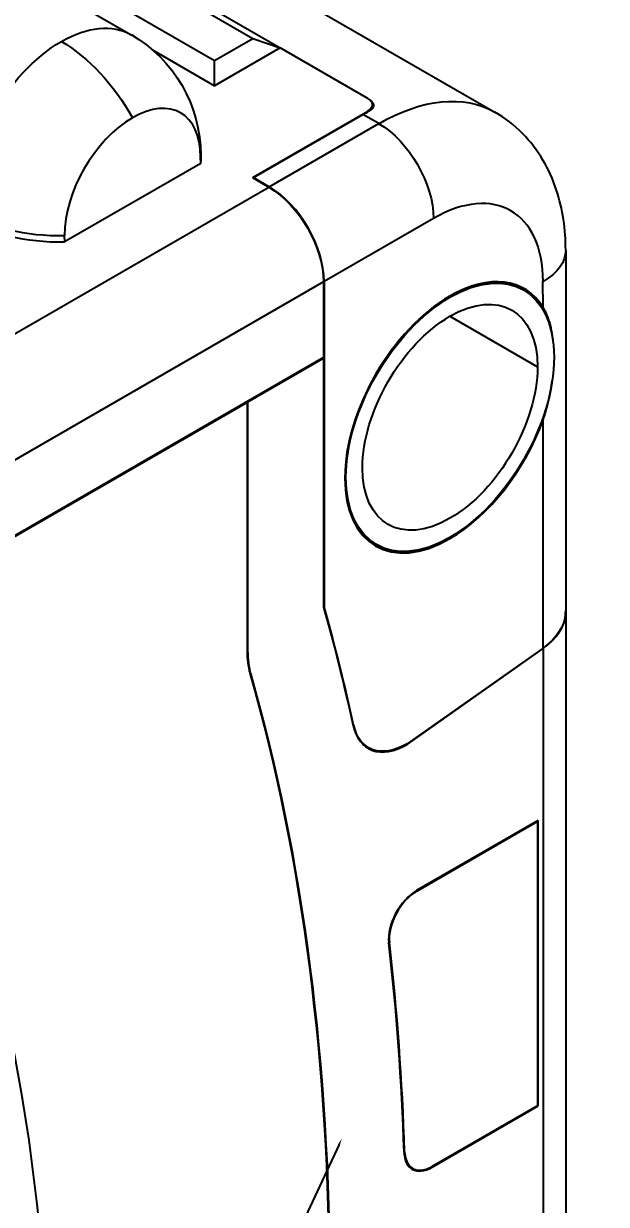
# Model space of a CAD drawing. Header units: millimetres. Extents: x -383313 to -161684, y -117025 to 99224.
# Drawn here: x -345023.65 to -345008.59, y -7235.3 to -7204.77 of the extents above; entities that cross this region are included whole.
import ezdxf
from ezdxf import colors
from ezdxf.entities.mleader import LeaderData, LeaderLine
from ezdxf.math import Vec2, Vec3

# ---------------------------------------------------------------- set-up
doc = ezdxf.new("R2010")
doc.units = ezdxf.units.MM
doc.header["$MEASUREMENT"] = 0
doc.layers.get('Defpoints').update_dxf_attribs({"color": 31})
for name, color, linetype in [('001__КОНСТРУКТИВ__размеры внутр.', 7, 'Continuous'), ('PV-2BB', 7, 'Continuous'), ('Робот', 30, 'Continuous')]:
    doc.layers.add(name, color=color, linetype=linetype)
doc.styles.add('PSTUDIO', font='arial.ttf')
doc.dimstyles.new('PS_TICK', dxfattribs={"dimscale": 100, "dimtxt": 2.5, "dimasz": 1, "dimexe": 2, "dimexo": 2, "dimgap": 1, "dimtad": 1, "dimdec": 0, "dimzin": 0, "dimdsep": 46, "dimtxsty": 'PSTUDIO', "dimblk": 'ARCHTICK', "dimcen": 2, "dimdle": 1.5, "dimse1": 1, "dimse2": 1, "dimadec": 0, "dimazin": 0, "dimtfac": 1, "dimtdec": 0, "dimtix": 1, "dimtmove": 1, "dimatfit": 3, "dimldrblk": 'ARCHTICK', "dimfxl": 1, "dimtolj": 1, "dimtzin": 0, "dimarcsym": 0})

# ---------------------------------------------------------------- blocks, each defined once
blk = doc.blocks.new('_ArchTick')
at = {"color": 0, "linetype": 'ByBlock', "const_width": 0.15}
blk.add_lwpolyline([(-0.5, -0.5), (0.5, 0.5)], dxfattribs=at)
blk = doc.blocks.new('*D306')
at = {"layer": '001__КОНСТРУКТИВ__размеры внутр.', "color": 0, "linetype": 'ByBlock', "lineweight": -2, "ltscale": 100, "transparency": 16777216}
for p, q in [((-345089.246, -6786.772), (-345089.246, -7566.794)), ((-343889.246, -6786.772), (-343889.246, -7566.794)), ((-343739.246, -7366.794), (-345239.246, -7366.794))]:
    blk.add_line(p, q, dxfattribs=at)
at = {"layer": 'Defpoints', "color": 0, "ltscale": 100, "transparency": 16777216}
for p in [(-345089.246, -6586.772), (-343889.246, -6586.772), (-345089.246, -7366.794)]:
    blk.add_point(p, dxfattribs=at)
at = {"layer": '001__КОНСТРУКТИВ__размеры внутр.', "color": 0, "lineweight": -2, "ltscale": 100, "transparency": 16777216, "xscale": 100, "yscale": 100, "zscale": 100, "rotation": 180}
blk.add_blockref('_ArchTick', (-345089.246, -7366.794), dxfattribs=at)
at = {"layer": '001__КОНСТРУКТИВ__размеры внутр.', "color": 0, "lineweight": -2, "ltscale": 100, "transparency": 16777216, "xscale": 100, "yscale": 100, "zscale": 100}
blk.add_blockref('_ArchTick', (-343889.246, -7366.794), dxfattribs=at)
at = {"layer": '001__КОНСТРУКТИВ__размеры внутр.', "color": 0, "ltscale": 100, "transparency": 16777216, "insert": (-344489.246, -7139.151), "char_height": 250, "attachment_point": 5, "style": 'PSTUDIO'}
blk.add_mtext('\\A1;1200', dxfattribs=at)
blk = doc.blocks.new('Робот ABB IRB660_3.15 (сверху)')
at = {"layer": 'Робот'}
blk.add_circle((0, 0), 3150, dxfattribs=at)
blk = doc.blocks.new('*U231')
at = {"layer": 'PV-2BB'}
for p, q in [((1332.856, 69.063, 1401.918), (1334.189, 66.396, 1400.585)), ((1325.649, 68.83, 1394.479), (1334.643, 64.333, 1398.976)), ((1333.349, 68.43, 1401.779), (1334.816, 65.496, 1400.312)), ((1334.237, 68.396, 1402.634), (1337.104, 62.663, 1399.767)), ((1333.816, 68.196, 1402.012), (1335.283, 65.263, 1400.546)), ((1334.643, 63.333, 1397.976), (1325.649, 67.83, 1393.479)), ((1334.016, 67.896, 1401.912), (1335.483, 64.963, 1400.446)), ((1324.913, 67.593, 1392.506), (1333.313, 63.393, 1396.706)), ((1334.243, 62.933, 1397.176), (1324.916, 67.596, 1392.512)), ((1334.305, 66.119, 1400.424), (1334.683, 65.363, 1400.046)), ((1332.519, 65.945, 1398.464), (1332.486, 65.911, 1398.397)), ((1334.146, 65.081, 1399.227), (1332.486, 65.911, 1398.397)), ((1334.683, 65.363, 1400.046), (1334.816, 65.496, 1400.312)), ((1334.816, 65.496, 1400.312), (1335.283, 65.263, 1400.546)), ((1335.483, 64.963, 1400.446), (1334.683, 65.363, 1400.046)), ((1335.283, 65.263, 1400.546), (1335.483, 64.963, 1400.446)), ((1334.146, 65.081, 1399.227), (1334.179, 65.115, 1399.294)), ((1334.189, 65.123, 1399.312), (1334.156, 65.09, 1399.246)), ((1336.016, 63.896, 1399.912), (1335.483, 64.963, 1400.446)), ((1334.543, 64.533, 1399.076), (1334.643, 64.333, 1398.976)), ((1334.543, 64.533, 1399.076), (1335.949, 63.83, 1399.779)), ((1334.549, 64.52, 1399.069), (1334.553, 64.523, 1399.076)), ((1334.553, 64.523, 1399.076), (1335.886, 63.856, 1399.742)), ((1334.553, 64.523, 1399.076), (1334.649, 64.33, 1398.979)), ((1334.649, 64.33, 1398.979), (1335.983, 63.663, 1399.646)), ((1335.983, 63.663, 1399.646), (1335.886, 63.856, 1399.742)), ((1335.949, 63.83, 1399.779), (1335.946, 63.826, 1399.771)), ((1336.024, 63.821, 1399.846), (1336.005, 63.802, 1399.807)), ((1332, 62.08, 1394.08), (1333.313, 63.393, 1396.706)), ((1332.006, 62.077, 1394.083), (1333.319, 63.39, 1396.709)), ((1333.313, 63.393, 1396.706), (1333.309, 63.4, 1396.709)), ((1333.316, 63.396, 1396.712), (1333.319, 63.39, 1396.709)), ((1333.319, 63.39, 1396.709), (1334.239, 62.93, 1397.169)), ((1334.649, 63.33, 1397.979), (1332.933, 61.613, 1394.547)), ((1334.643, 63.333, 1397.976), (1334.243, 62.933, 1397.176)), ((1335.983, 62.663, 1398.646), (1334.649, 63.33, 1397.979)), ((1334.239, 62.93, 1397.169), (1332.926, 61.616, 1394.542)), ((1334.236, 62.936, 1397.172), (1334.239, 62.93, 1397.169)), ((1332.003, 62.083, 1394.087), (1332.006, 62.077, 1394.083)), ((1333.809, 62.11, 1395.919), (1333.816, 62.096, 1395.912)), ((1335.616, 61.996, 1397.612), (1336.149, 60.93, 1397.079)), ((1331.906, 61.929, 1393.835), (1331.909, 61.923, 1393.832)), ((1332.93, 61.62, 1394.55), (1332.933, 61.613, 1394.547)), ((1333.733, 61.476, 1395.209), (1333.739, 61.463, 1395.202)), ((1336.42, 61.476, 1397.896), (1336.426, 61.463, 1397.889)), ((1337.023, 61.289, 1398.312), (1335.123, 59.389, 1394.512)), ((1336.514, 61.194, 1397.707), (1336.649, 61.33, 1397.979)), ((1336.436, 60.938, 1397.374), (1336.429, 60.93, 1397.36)), ((1334.436, 60.836, 1395.272), (1334.443, 60.823, 1395.266)), ((1332.574, 60.726, 1393.3), (1332.578, 60.717, 1393.296)), ((1332.561, 60.531, 1393.092), (1332.595, 60.464, 1393.059)), ((1334.715, 59.395, 1394.11), (1335.919, 60.599, 1396.517)), ((1332.962, 60.134, 1393.096), (1332.965, 60.128, 1393.093)), ((1332.965, 60.128, 1393.093), (1334.712, 59.392, 1394.104)), ((1334.715, 59.395, 1394.11), (1332.968, 60.131, 1393.099)), ((1334.712, 59.392, 1394.104), (1329.254, 53.934, 1383.188)), ((1335.118, 59.384, 1394.502), (1329.595, 53.861, 1383.456)), ((1331.758, 59.244, 1391.003), (1331.755, 59.251, 1391.006)), ((1332.273, 59.273, 1391.546), (1332.276, 59.266, 1391.542)), ((1333.749, 58.53, 1392.279), (1332.276, 59.266, 1391.542)), ((1333.759, 58.53, 1392.289), (1332.28, 59.27, 1391.549)), ((1335.106, 59.373, 1394.479), (1335.108, 59.375, 1394.483)), ((1333.749, 58.53, 1392.279), (1332.249, 57.03, 1389.279)), ((1332.253, 57.023, 1389.276), (1333.759, 58.53, 1392.289)), ((1333.746, 58.536, 1392.282), (1333.749, 58.53, 1392.279)), ((1333.749, 58.53, 1392.279), (1333.753, 58.533, 1392.286)), ((1330.788, 58.006, 1388.794), (1330.792, 57.999, 1388.791)), ((1330.777, 57.839, 1388.616), (1330.774, 57.846, 1388.62)), ((1330.958, 57.676, 1388.633), (1330.961, 57.669, 1388.63)), ((1330.958, 57.676, 1388.633), (1330.964, 57.672, 1388.636)), ((1330.961, 57.669, 1388.63), (1332.253, 57.023, 1389.276)), ((1332.249, 57.03, 1389.279), (1330.964, 57.672, 1388.636)), ((1332.249, 57.03, 1389.279), (1332.253, 57.023, 1389.276))]:
    blk.add_line(p, q, dxfattribs=at)
at = {"layer": 'PV-2BB', "extrusion": (0.57735, 0.57735, -0.57735)}
blk.add_arc((-895.565, 1713.801), 1.8, 120, 180, dxfattribs=at)
for centre, major_axis, ratio, start_param, end_param in [((1332.916, 66.396, 1399.312), (1.273, 0, 1.273), 0.57735, -2.356194, -0.785398), ((1332.916, 66.396, 1399.312), (1.273, 0, 1.273), 0.57735, -0.785398, 0), ((1332.916, 66.396, 1399.312), (0, -1.273, -1.273), 0.57735, -2.356194, -1.549185), ((1334.309, 64, 1398.309), (0, -0.707, -0.707), 0.57735, -2.356194, -0.785398), ((1334.886, 62.856, 1397.742), (2.121, 0, 2.121), 0.57735, -0.785398, -0.748723), ((1335.649, 63.33, 1398.979), (0, -0.707, -0.707), 0.57735, -2.356194, -0.785398), ((1334.983, 62.663, 1397.646), (2.121, 0, 2.121), 0.57735, -0.785398, 0), ((1335.083, 61.463, 1396.546), (1.344, 0, 1.344), 0.57735, -2.356194, 0.785398), ((1335.083, 61.463, 1396.546), (1.131, 0, 1.131), 0.57735, -2.356194, 0.785398), ((1332.933, 61.613, 1394.547), (0.99, 0, 0.99), 0.57735, -2.630919, -2.356194), ((1333, 61.58, 1394.58), (1.054, 0, 1.054), 0.57735, -2.630919, -2.356194), ((1335.083, 61.463, 1396.546), (-1.344, 0, -1.344), 0.57735, -2.356194, 0.785398), ((1335.083, 61.463, 1396.546), (-1.131, 0, -1.131), 0.57735, -2.356194, 0.785398), ((1303.649, 70.83, 1374.479), (-28.277, 0, -28.277), 0.57735, -2.630953, -2.575557), ((1336.316, 61.996, 1398.312), (0.707, -0.707), 0.57735, 0, 0.785398), ((1333.302, 60.464, 1393.766), (-0.707, 0, -0.707), 0.57735, -0.785398, 0.566036), ((1334.382, 60.062, 1394.444), (0.75, -0.661, 0.088), 0.636966, 0.101831, 0.854246)]:
    blk.add_ellipse(centre, major_axis=major_axis, ratio=ratio, start_param=start_param, end_param=end_param, dxfattribs=at)
at = {"layer": 'PV-2BB', "extrusion": (-0.57735, -0.57735, 0.57735)}
for centre, major_axis, ratio, start_param, end_param in [((1332.883, 66.363, 1399.246), (1.273, -1.273), 0.57735, -2.356194, -1.549185), ((1332.916, 66.396, 1399.312), (1.273, -1.273), 0.57735, -2.356194, -1.549185), ((1333.349, 65.53, 1398.879), (-0.88, 0, -0.88), 0.57735, -2.356194, -0.785398), ((1333.349, 65.53, 1398.879), (0.88, 0, 0.88), 0.57735, -0.785398, 0.785398), ((1332.883, 66.363, 1399.246), (1.273, -1.273), 0.57735, -0.021612, 0), ((1332.916, 66.396, 1399.312), (1.273, -1.273), 0.57735, -0.021612, 0), ((1334.316, 63.996, 1398.312), (0, 0.707, 0.707), 0.57735, -2.356194, -0.785398), ((1303.649, 70.83, 1374.479), (23.688, 0, 23.688), 0.57735, -0.785398, -0.436332), ((1335.883, 63.963, 1399.846), (0.141, -0.141), 0.57735, -0.785398, 0.785398), ((1335.316, 61.996, 1397.312), (1.414, 0, 1.414), 0.57735, -0.785398, 0.785398), ((1335.083, 61.463, 1396.546), (-1.358, 0, -1.358), 0.57735, -2.356194, 0.785398), ((1335.076, 61.476, 1396.552), (-1.344, 0, -1.344), 0.57735, -0.780149, 0), ((1335.076, 61.476, 1396.552), (1.344, 0, 1.344), 0.57735, 0, 0.780149), ((1335.083, 61.463, 1396.546), (1.358, 0, 1.358), 0.57735, -0.301992, 0.785398), ((1303.649, 70.83, 1374.479), (27.294, 0, 27.294), 0.57735, -1.060123, -0.510674), ((1303.716, 70.796, 1374.512), (27.231, 0, 27.231), 0.57735, -0.785398, -0.510674), ((1303.649, 70.83, 1374.479), (28.284, 0, 28.284), 0.57735, -0.566036, -0.510674), ((1335.076, 61.476, 1396.552), (-1.358, 0, -1.358), 0.57735, 0.007366, 0.785398), ((1335.076, 61.476, 1396.552), (1.358, 0, 1.358), 0.57735, -0.637352, -0.007366), ((1335.076, 61.476, 1396.552), (1.358, 0, 1.358), 0.57735, -2.356194, -2.350972), ((1335.083, 61.463, 1396.546), (1.358, 0, 1.358), 0.57735, -2.356194, -1.268805), ((1333.302, 60.464, 1393.766), (-0.714, 0, -0.714), 0.57735, -0.566036, 0.785947), ((1334.378, 60.059, 1394.437), (0.75, -0.661, 0.088), 0.636966, -0.854246, -0.101831), ((1303.649, 70.83, 1374.479), (28.277, 0, 28.277), 0.57735, -0.748353, -0.661626), ((1303.646, 70.836, 1374.482), (28.284, 0, 28.284), 0.57735, -0.748353, -0.661626), ((1303.649, 70.83, 1374.479), (28.284, 0, 28.284), 0.57735, -0.748353, -0.661626), ((1332.11, 59.1, 1391.209), (-0.361, 0, -0.361), 0.57735, -2.356194, -0.661626), ((1332.106, 59.106, 1391.212), (-0.354, 0, -0.354), 0.57735, -0.775448, -0.661626), ((1332.11, 59.1, 1391.209), (-0.354, 0, -0.354), 0.57735, -2.356194, -0.661626), ((1334.404, 60.084, 1394.488), (0.707, -0.707), 0.57735, -0.032982, -0.018462), ((1331.131, 57.839, 1388.97), (-0.361, 0, -0.361), 0.57735, -0.748353, 0.785398), ((1331.131, 57.839, 1388.97), (-0.354, 0, -0.354), 0.57735, -0.748353, 0.785398), ((1331.128, 57.846, 1388.973), (-0.354, 0, -0.354), 0.57735, -0.748353, 0), ((1331.128, 57.846, 1388.973), (-0.361, 0, -0.361), 0.57735, 0.013865, 0.785398)]:
    blk.add_ellipse(centre, major_axis=major_axis, ratio=ratio, start_param=start_param, end_param=end_param, dxfattribs=at)
at = {"layer": 'PV-2BB'}
for points, knots in [([(1336.03, 63.861, 1399.891), (1336.033, 63.852, 1399.885), (1336.036, 63.843, 1399.879), (1336.038, 63.823, 1399.861), (1336.036, 63.813, 1399.849), (1336.025, 63.803, 1399.828), (1336.016, 63.8, 1399.816), (1335.991, 63.804, 1399.795), (1335.975, 63.81, 1399.785), (1335.959, 63.819, 1399.778)], [-0.05727375, -0.05727375, -0.05727375, -0.05727375, -0.05277285, -0.05277285, -0.04523624, -0.04523624, -0.03768758, -0.03768758, -0.03013892, -0.03013892, -0.03013892, -0.03013892]), ([(1337.023, 61.289, 1398.312), (1337.077, 61.343, 1398.419), (1337.124, 61.402, 1398.526), (1337.203, 61.537, 1398.74), (1337.235, 61.611, 1398.846), (1337.279, 61.778, 1399.057), (1337.291, 61.87, 1399.161), (1337.289, 62.072, 1399.361), (1337.274, 62.183, 1399.456), (1337.213, 62.416, 1399.629), (1337.166, 62.54, 1399.705), (1337.104, 62.663, 1399.767)], [3.1415927, 3.1415927, 3.1415927, 3.1415927, 3.2986723, 3.2986723, 3.4557519, 3.4557519, 3.6128316, 3.6128316, 3.7699112, 3.7699112, 3.9269908, 3.9269908, 3.9269908, 3.9269908]), ([(1336.436, 60.938, 1397.374), (1336.469, 60.986, 1397.454), (1336.493, 61.037, 1397.53), (1336.512, 61.125, 1397.637), (1336.515, 61.159, 1397.673), (1336.514, 61.194, 1397.707)], [0.02776074, 0.02776074, 0.02776074, 0.02776074, 0.06640779, 0.06640779, 0.08875154, 0.08875154, 0.08875154, 0.08875154]), ([(1335.919, 60.599, 1396.517), (1335.975, 60.612, 1396.587), (1336.028, 60.63, 1396.658), (1336.125, 60.673, 1396.798), (1336.169, 60.697, 1396.866), (1336.21, 60.723, 1396.933)], [-0.90060816, -0.90060816, -0.90060816, -0.90060816, -0.8740277, -0.8740277, -0.84830231, -0.84830231, -0.84830231, -0.84830231]), ([(1335.108, 59.375, 1394.483), (1335.112, 59.378, 1394.489), (1335.115, 59.381, 1394.496), (1335.119, 59.385, 1394.504), (1335.12, 59.386, 1394.505), (1335.121, 59.387, 1394.507)], [0.440340209, 0.440340209, 0.440340209, 0.440340209, 0.442718491, 0.442718491, 0.443368834, 0.443368834, 0.443368834, 0.443368834])]:
    blk.add_open_spline(points, degree=3, knots=knots, dxfattribs=at)
blk.add_open_spline([(1335.123, 59.389, 1394.512), (1335.118, 59.383, 1394.501), (1335.112, 59.378, 1394.49), (1335.106, 59.373, 1394.479)], degree=3, dxfattribs=at)

msp = doc.modelspace()

# ---------------------------------------------------------------- block references
at = {"layer": 'PV-2BB', "extrusion": (0, 0.816497, 0.57735), "xscale": 2, "yscale": 2, "zscale": 2, "rotation": 225}
msp.add_blockref('*U231', (346813.80373, 6140.5679, -8684.0744), dxfattribs=at)
at = {"layer": 'Робот', "rotation": 180}
msp.add_blockref('Робот ABB IRB660_3.15 (сверху)', (-344500.63713, -5731.42318), dxfattribs=at)

# ---------------------------------------------------------------- dimensions: what is measured, and where the dimension line sits
at = {"layer": '001__КОНСТРУКТИВ__размеры внутр.', "ltscale": 100}
dim = msp.add_linear_dim(base=(-345089.2459, -7366.79448), p1=(-343889.2459, -6586.77247), p2=(-345089.2459, -6586.77247), dimstyle='PS_TICK', override={"dimse1": 0, "dimse2": 0, "dimarcsym": 1}, dxfattribs=at)
dim.commit()
dim.dimension.update_dxf_attribs({"geometry": '*D306', "text_midpoint": (-344489.2459, -7139.15123)})

# ---------------------------------------------------------------- leaders
at = {"ltscale": 100}
ml = msp.add_multileader_mtext('Standard', dxfattribs=at)
ml.set_content('Bl-2', color=256)
ml.set_leader_properties()
ml.build(insert=Vec2(0, 0))
ml.multileader.update_dxf_attribs({"text_right_attachment_type": 6, "dogleg_length": 0.36, "arrow_head_size": 0.18})
ctx = ml.context
ctx.base_point, ctx.char_height, ctx.arrow_head_size, ctx.landing_gap_size, ctx.plane_origin = Vec3(-345022.03371, -7339.92871), 80, 0.18, 0.09, Vec3(-346457.92717, -7848.92634)
ctx.right_attachment = 6
notes = []
notes.append((ctx, [(0, (1, 1, 0), (-345065.07327, -7339.92871), (1, 0), 43.03956, [(0, [(-345015.43069, -7233.60786)], 0, [])])]))
ctx.mtext.insert, ctx.mtext.flow_direction = Vec3(-345021.94371, -7299.92871), 5
for ctx, leaders in notes:
    for number, flags, end, landing, length, lines in leaders:
        leader = LeaderData()
        leader.index, (leader.has_last_leader_line, leader.has_dogleg_vector, leader.attachment_direction) = number, flags
        leader.last_leader_point, leader.dogleg_vector, leader.dogleg_length = Vec3(end), Vec3(landing), length
        for number, points, colour, breaks in lines:
            line = LeaderLine()
            line.index, line.vertices, line.color, line.breaks = number, Vec3.list(points), colors.encode_raw_color(colour), breaks
            leader.lines.append(line)
        ctx.leaders.append(leader)

doc.saveas('drawing.dxf')
